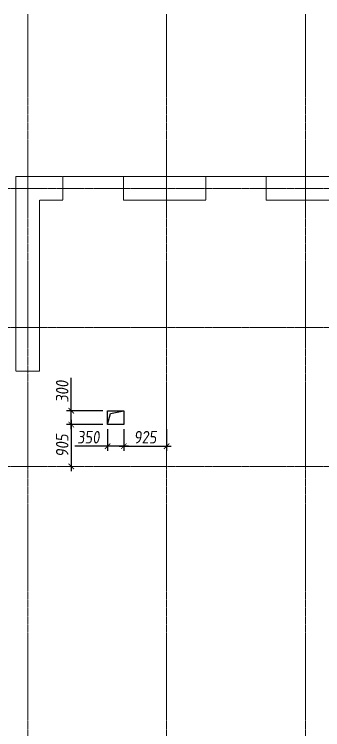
# Model space of a CAD drawing. Header units: millimetres. Extents: x -233751 to 529254, y -907864 to 285890.
# Drawn here: x 472832 to 479500, y -81085 to -65637 of the extents above; entities that cross this region are included whole.
import ezdxf

# ---------------------------------------------------------------- set-up
doc = ezdxf.new("R2010")
doc.units = ezdxf.units.MM
doc.linetypes.add('ADSK_Штриховая_ш2 п1', pattern=[3, 2, -1])
doc.linetypes.add('осевая', pattern=[2, 1.25, -0.25, 0.25, -0.25])
doc.layers.get('0').update_dxf_attribs({"lineweight": 30})
doc.layers.get('Defpoints').update_dxf_attribs({"lineweight": 0})
for name, color, linetype, lineweight in [('КР_Новые отверстия', 5, 'Continuous', 30), ('КР_Оси', 7, 'Continuous', 5), ('КР_Размеры отверстия', 7, 'Continuous', 5), ('КР_Тонкая', 250, 'Continuous', 0)]:
    doc.layers.add(name, color=color, linetype=linetype, lineweight=lineweight)
doc.styles.add('ISOCPEUR', font='isocpeur.ttf', dxfattribs={"width": 0.85, "oblique": 7})
doc.dimstyles.new('R_100', dxfattribs={"dimtxt": 270, "dimasz": 120, "dimexe": 100, "dimexo": 100, "dimgap": 60, "dimtad": 1, "dimdec": 0, "dimrnd": 5, "dimzin": 0, "dimdsep": 46, "dimtxsty": 'ISOCPEUR', "dimblk": 'ARCHTICK', "dimcen": 0, "dimdle": 100, "dimclrd": 256, "dimclre": 256, "dimclrt": 256, "dimadec": 0, "dimazin": 0, "dimtfac": 2, "dimtdec": 0, "dimtmove": 0, "dimatfit": 3, "dimfxl": 1, "dimtvp": 3, "dimtfill": 1, "dimtolj": 1, "dimtzin": 0, "dimarcsym": 0})

# ---------------------------------------------------------------- blocks, each defined once
blk = doc.blocks.new('*U1981')
at = {"color": 0, "linetype": 'ByBlock', "lineweight": -2, "ltscale": 10}
blk.add_line((0, 0), (-71487, 0), dxfattribs=at)
blk = doc.blocks.new('*U1982')
at = {"color": 0, "linetype": 'ByBlock', "lineweight": -2, "ltscale": 10}
blk.add_line((0, 0), (-71487, 0), dxfattribs=at)
blk = doc.blocks.new('*U1983')
at = {"color": 0, "linetype": 'ByBlock', "lineweight": -2, "ltscale": 10}
blk.add_line((0, 0), (-71487, 0), dxfattribs=at)
blk = doc.blocks.new('*U1988')
at = {"color": 0, "linetype": 'ByBlock', "lineweight": -2, "ltscale": 10}
blk.add_line((0, 0), (0, -53278), dxfattribs=at)
blk = doc.blocks.new('*U1989')
at = {"color": 0, "linetype": 'ByBlock', "lineweight": -2, "ltscale": 10}
blk.add_line((0, 0), (0, -53278), dxfattribs=at)
blk = doc.blocks.new('*U1990')
at = {"color": 0, "linetype": 'ByBlock', "lineweight": -2, "ltscale": 10}
blk.add_line((0, 0), (0, -53278), dxfattribs=at)
blk = doc.blocks.new('_ArchTick')
at = {"color": 0, "linetype": 'ByBlock', "const_width": 0.15}
blk.add_lwpolyline([(-0.5, -0.5), (0.5, 0.5)], dxfattribs=at)
blk = doc.blocks.new('*D413')
at = {"layer": 'Defpoints', "color": 0, "transparency": 16777216}
for p in [(474850, -74496), (474063, -75399), (474063, -75399)]:
    blk.add_point(p, dxfattribs=at)
at = {"layer": 'КР_Размеры отверстия', "lineweight": -2, "transparency": 16777216}
for p, q in [((474063, -74396), (474063, -75499)), ((474750, -74496), (473963, -74496))]:
    blk.add_line(p, q, dxfattribs=at)
at = {"layer": 'КР_Размеры отверстия', "lineweight": -2, "transparency": 16777216, "xscale": 120, "yscale": 120, "zscale": 120}
for p, rotation in [((474063, -74496), 90), ((474063, -75399), 270)]:
    blk.add_blockref('_ArchTick', p, dxfattribs=dict(at, rotation=rotation))
at = {"layer": 'КР_Размеры отверстия', "lineweight": 5, "transparency": 16777216, "insert": (473868, -74948), "char_height": 270, "attachment_point": 5, "rotation": 90, "style": 'ISOCPEUR', "bg_fill": 3, "box_fill_scale": 1.1, "bg_fill_color": 256, "bg_fill_true_color": 13158600, "bg_fill_transparency": 0}
blk.add_mtext('\\A1;905', dxfattribs=at)
blk = doc.blocks.new('*D414')
at = {"layer": 'Defpoints', "color": 0, "transparency": 16777216}
for p in [(474063, -74196), (474850, -74196), (474850, -74496)]:
    blk.add_point(p, dxfattribs=at)
at = {"layer": 'КР_Размеры отверстия', "lineweight": -2, "transparency": 16777216}
for p, q in [((474063, -74196), (474063, -73487)), ((474750, -74196), (473963, -74196)), ((474063, -74596), (474063, -74196)), ((474750, -74496), (473963, -74496))]:
    blk.add_line(p, q, dxfattribs=at)
at = {"layer": 'КР_Размеры отверстия', "lineweight": -2, "transparency": 16777216, "xscale": 120, "yscale": 120, "zscale": 120}
for p, rotation in [((474063, -74196), 90), ((474063, -74496), 270)]:
    blk.add_blockref('_ArchTick', p, dxfattribs=dict(at, rotation=rotation))
at = {"layer": 'КР_Размеры отверстия', "lineweight": 5, "transparency": 16777216, "insert": (473868, -73782), "char_height": 270, "attachment_point": 5, "rotation": 90, "style": 'ISOCPEUR', "bg_fill": 3, "box_fill_scale": 1.1, "bg_fill_color": 256, "bg_fill_true_color": 13158600, "bg_fill_transparency": 0}
blk.add_mtext('\\A1;300', dxfattribs=at)
blk = doc.blocks.new('*D415')
at = {"layer": 'Defpoints', "color": 0, "transparency": 16777216}
for p in [(474850, -74496), (475200, -74496), (474850, -74964)]:
    blk.add_point(p, dxfattribs=at)
at = {"layer": 'КР_Размеры отверстия', "lineweight": -2, "transparency": 16777216}
for p, q in [((474850, -74596), (474850, -75064)), ((475200, -74596), (475200, -75064)), ((474850, -74964), (474141, -74964)), ((475300, -74964), (474850, -74964))]:
    blk.add_line(p, q, dxfattribs=at)
at = {"layer": 'КР_Размеры отверстия', "lineweight": -2, "transparency": 16777216, "xscale": 120, "yscale": 120, "zscale": 120, "rotation": 180}
blk.add_blockref('_ArchTick', (474850, -74964), dxfattribs=at)
at = {"layer": 'КР_Размеры отверстия', "lineweight": -2, "transparency": 16777216, "xscale": 120, "yscale": 120, "zscale": 120}
blk.add_blockref('_ArchTick', (475200, -74964), dxfattribs=at)
at = {"layer": 'КР_Размеры отверстия', "lineweight": 5, "transparency": 16777216, "insert": (474435, -74769), "char_height": 270, "attachment_point": 5, "style": 'ISOCPEUR', "bg_fill": 3, "box_fill_scale": 1.1, "bg_fill_color": 256, "bg_fill_true_color": 13158600, "bg_fill_transparency": 0}
blk.add_mtext('\\A1;350', dxfattribs=at)
blk = doc.blocks.new('*D416')
at = {"layer": 'Defpoints', "color": 0, "transparency": 16777216}
for p in [(475200, -74496), (476125, -74496), (476125, -74964)]:
    blk.add_point(p, dxfattribs=at)
at = {"layer": 'КР_Размеры отверстия', "lineweight": -2, "transparency": 16777216}
for p, q in [((475200, -74596), (475200, -75064)), ((476125, -74596), (476125, -75064)), ((475100, -74964), (476225, -74964))]:
    blk.add_line(p, q, dxfattribs=at)
at = {"layer": 'КР_Размеры отверстия', "lineweight": -2, "transparency": 16777216, "xscale": 120, "yscale": 120, "zscale": 120, "rotation": 180}
blk.add_blockref('_ArchTick', (475200, -74964), dxfattribs=at)
at = {"layer": 'КР_Размеры отверстия', "lineweight": -2, "transparency": 16777216, "xscale": 120, "yscale": 120, "zscale": 120}
blk.add_blockref('_ArchTick', (476125, -74964), dxfattribs=at)
at = {"layer": 'КР_Размеры отверстия', "lineweight": 5, "transparency": 16777216, "insert": (475663, -74769), "char_height": 270, "attachment_point": 5, "style": 'ISOCPEUR', "bg_fill": 3, "box_fill_scale": 1.1, "bg_fill_color": 256, "bg_fill_true_color": 13158600, "bg_fill_transparency": 0}
blk.add_mtext('\\A1;925', dxfattribs=at)

msp = doc.modelspace()

# ---------------------------------------------------------------- linework, layer by layer
at = {"layer": 'КР_Новые отверстия'}
msp.add_lwpolyline([(474849.9, -74196.3), (475199.9, -74196.3), (475199.9, -74496.3), (474849.9, -74496.3)], close=True, dxfattribs=at)
msp.add_lwpolyline([(474849.9, -74496.3), (474914.7, -74255.1), (475199.9, -74196.3)], dxfattribs=at)
at = {"layer": 'КР_Тонкая', "linetype": 'ADSK_Штриховая_ш2 п1'}
for points in [[(473880.4, -69139.3), (472865.4, -69139.3), (472865.4, -73339.3), (473375.4, -73339.3), (473375.4, -69649.3), (473880.4, -69649.3), (473880.4, -69139.3), (473880.4, -69139.3), (475190.4, -69139.3), (475190.4, -69649.3), (476970.4, -69649.3), (476970.4, -69139.3), (476970.4, -69139.3), (476970.4, -69139.3), (478280.4, -69139.3), (478280.4, -69649.3), (480060.4, -69649.3)], [(476970.4, -69139.3), (475190.4, -69139.3), (475190.4, -69139.3)], [(480060.4, -69139.3), (478280.4, -69139.3), (478280.4, -69139.3)]]:
    msp.add_lwpolyline(points, dxfattribs=at)

# ---------------------------------------------------------------- block references
at = {"layer": 'КР_Оси', "linetype": 'осевая'}
for name, p in [('*U1988', (473125.4, -65636.9)), ('*U1989', (476125.4, -65636.9)), ('*U1990', (479125.4, -65636.9)), ('*U1983', (529253.8, -69399.3)), ('*U1982', (529253.8, -72399.3)), ('*U1981', (529253.8, -75399.3))]:
    msp.add_blockref(name, p, dxfattribs=at)

# ---------------------------------------------------------------- next in the draw order: dimensions: what is measured, and where the dimension line sits
at = {"layer": 'КР_Размеры отверстия', "lineweight": 5}
dim = msp.add_linear_dim(base=(474063.1, -75399.3), p1=(474849.9, -74496.3), p2=(474063.1, -75399.3), angle=90, dimstyle='R_100', override={"dimpost": '\\X'}, dxfattribs=at)
dim.commit()
dim.dimension.update_dxf_attribs({"geometry": '*D413', "text_midpoint": (473868.1, -74947.8)})

# ---------------------------------------------------------------- next in the draw order: dimensions: what is measured, and where the dimension line sits
dim = msp.add_linear_dim(base=(474063.1, -74196.3), p1=(474849.9, -74496.3), p2=(474849.9, -74196.3), angle=90, dimstyle='R_100', override={"dimpost": '\\X'}, dxfattribs=at)
dim.commit()
dim.dimension.update_dxf_attribs({"geometry": '*D414', "text_midpoint": (473868.1, -73781.7)})

# ---------------------------------------------------------------- next in the draw order: dimensions: what is measured, and where the dimension line sits
dim = msp.add_linear_dim(base=(474849.9, -74964.2), p1=(475199.9, -74496.3), p2=(474849.9, -74496.3), dimstyle='R_100', override={"dimpost": '\\X'}, dxfattribs=at)
dim.commit()
dim.dimension.update_dxf_attribs({"geometry": '*D415', "text_midpoint": (474435.3, -74769.2)})

# ---------------------------------------------------------------- next in the draw order: dimensions: what is measured, and where the dimension line sits
dim = msp.add_linear_dim(base=(476125.4492, -74964.1679), p1=(475199.8747, -74496.3485), p2=(476125.4492, -74496.3485), dimstyle='R_100', override={"dimpost": '\\X'}, dxfattribs=at)
dim.commit()
dim.dimension.update_dxf_attribs({"geometry": '*D416', "text_midpoint": (475662.662, -74769.1679)})

doc.saveas('drawing.dxf')
